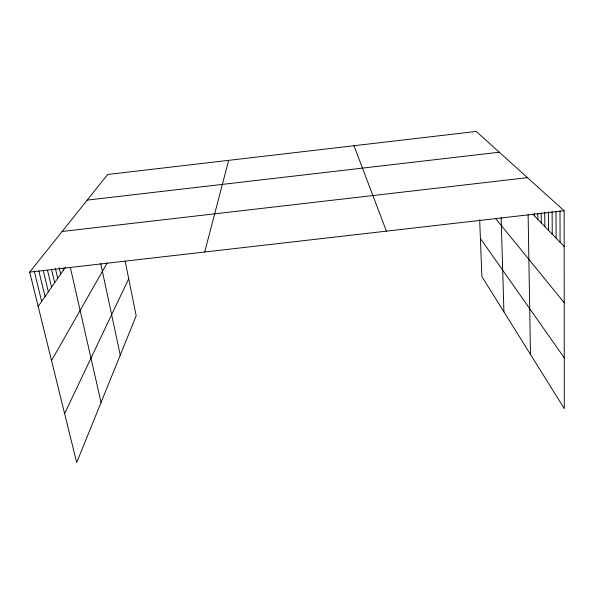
<?xml version="1.0" encoding="UTF-8"?>
<svg xmlns="http://www.w3.org/2000/svg" width="594" height="594" viewBox="0 0 594 594"><rect width="100%" height="100%" fill="white"/><g stroke="black" fill="none" stroke-linecap="round" stroke-linejoin="round"><path stroke-width="0.89" d="M204.7 252.012L228.653 160.35M64.612 413.61L128.712 278.742M51.537 360.595L107.158 262.993M38.172 306.43L65.422 267.278M125.2 261.33L136.189 315.808L76.693 462.555L29.7 272.104L107.67 174.473L476.254 131.445L564.137 210.744L564.3 408.65L481.883 276.537L479.677 219.728M87.199 200.104L499.264 152.213M62.147 231.474L527.487 177.673M29.7 272.104L564.137 210.744M532.855 214.226L564.166 246.443M495.53 218.399L564.211 302.754M480.405 238.506L564.255 357.833M353.972 145.723L386.404 231.148M34.244 271.079L41.662 301.41M38.855 270.975L45.055 296.54M43.191 270.337L48.352 291.803M47.557 270.404L51.559 287.192M51.492 269.245L54.678 282.714M55.428 268.585L57.715 278.348M59.207 267.783L60.677 274.101M63.142 268.176L63.558 269.966M70.322 267.382L101.054 402.457M100.742 263.595L120.255 355.115M501.165 217.627L503.905 311.843M528.118 214.828L530.487 354.447M534.452 213.142L534.489 215.912M537.785 213.922L537.852 219.372M541.193 212.808L541.312 222.928M544.72 212.088L544.861 226.581M548.359 211.991L548.507 230.331M552.116 211.583L552.257 234.192M555.991 211.605L556.11 238.157M559.994 210.714L560.083 242.241"/></g></svg>
